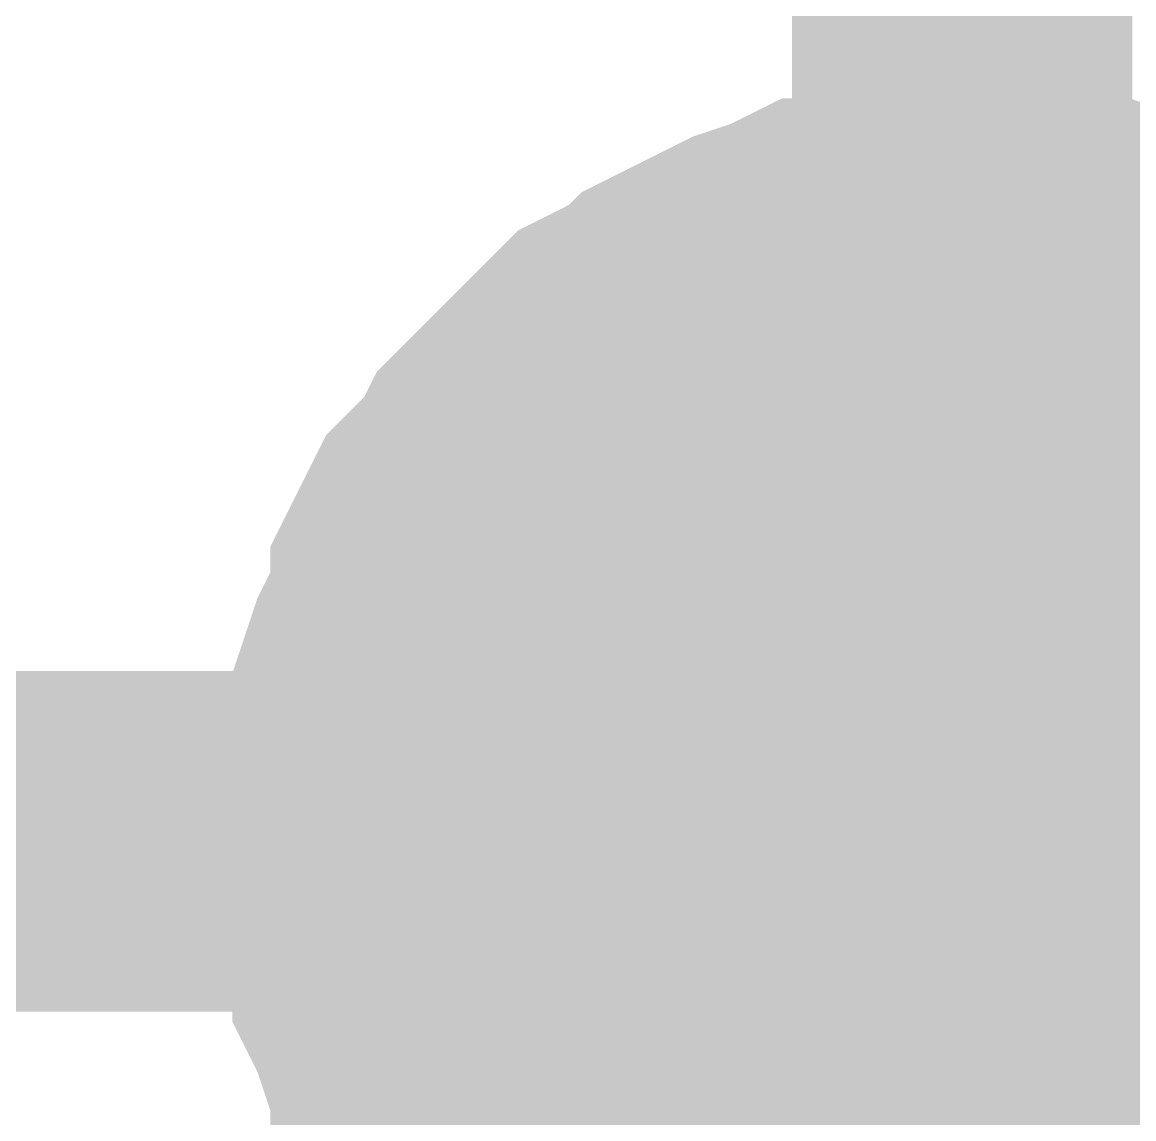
# Model space of a CAD drawing. Header units: millimetres. Extents: x 0 to 800, y 0 to 567.
# Drawn here: x 175.589 to 176.567, y 453.958 to 454.923 of the extents above; entities that cross this region are included whole.
import ezdxf

# ---------------------------------------------------------------- set-up
doc = ezdxf.new("R2010")
doc.units = ezdxf.units.MM
doc.layers.add('Sheet', color=255, linetype='Continuous')

msp = doc.modelspace()

# ---------------------------------------------------------------- linework, layer by layer
at = {"layer": 'Sheet'}
for points, const_width in [([(164.60064, 478.02327), (176.41623, 478.02327), (176.41623, 454.20218), (176.41623, 454.20218)], 0.29972), ([(176.41623, 454.20218), (186.11509, 454.20218), (201.94013, 454.20218), (201.94013, 476.50015)], 0.29972), ([(175.91224, 454.20218), (175.91224, 454.22458), (175.91224, 454.25818), (175.92344, 454.28058), (175.92344, 454.30298), (175.92344, 454.32537), (175.93464, 454.35897), (175.94584, 454.38137), (175.95704, 454.40377), (175.95704, 454.42617), (175.96824, 454.44857), (175.97944, 454.47097), (176.00184, 454.49337), (176.01304, 454.50456), (176.02424, 454.52696), (176.04664, 454.54936), (176.05784, 454.56056), (176.08024, 454.58296), (176.09144, 454.59416), (176.11384, 454.61656), (176.13624, 454.62776), (176.15864, 454.63896), (176.16983, 454.65016), (176.19223, 454.66136), (176.21463, 454.67256), (176.23703, 454.68375), (176.27063, 454.69495), (176.29303, 454.70615), (176.31543, 454.70615), (176.33783, 454.70615), (176.36023, 454.71735), (176.39383, 454.71735), (176.41623, 454.71735)], 0.29972), ([(175.91224, 454.20218), (175.91224, 454.22458), (175.91224, 454.25818), (175.92344, 454.28058), (175.92344, 454.30298), (175.92344, 454.32537), (175.93464, 454.35897), (175.94584, 454.38137), (175.95704, 454.40377), (175.95704, 454.42617), (175.96824, 454.44857), (175.97944, 454.47097), (176.00184, 454.49337), (176.01304, 454.50456), (176.02424, 454.52696), (176.04664, 454.54936), (176.05784, 454.56056), (176.08024, 454.58296), (176.09144, 454.59416), (176.11384, 454.61656), (176.13624, 454.62776), (176.15864, 454.63896), (176.16983, 454.65016), (176.19223, 454.66136), (176.21463, 454.67256), (176.23703, 454.68375), (176.27063, 454.69495), (176.29303, 454.70615), (176.31543, 454.70615), (176.33783, 454.70615), (176.36023, 454.71735), (176.39383, 454.71735), (176.41623, 454.71735)], 0.29972), ([(175.91224, 454.20218), (175.91224, 454.22458), (175.91224, 454.25818), (175.92344, 454.28058), (175.92344, 454.30298), (175.92344, 454.32537), (175.93464, 454.35897), (175.94584, 454.38137), (175.95704, 454.40377), (175.95704, 454.42617), (175.96824, 454.44857), (175.97944, 454.47097), (176.00184, 454.49337), (176.01304, 454.50456), (176.02424, 454.52696), (176.04664, 454.54936), (176.05784, 454.56056), (176.08024, 454.58296), (176.09144, 454.59416), (176.11384, 454.61656), (176.13624, 454.62776), (176.15864, 454.63896), (176.16983, 454.65016), (176.19223, 454.66136), (176.21463, 454.67256), (176.23703, 454.68375), (176.27063, 454.69495), (176.29303, 454.70615), (176.31543, 454.70615), (176.33783, 454.70615), (176.36023, 454.71735), (176.39383, 454.71735), (176.41623, 454.71735)], 0.29972), ([(175.91224, 454.20218), (175.91224, 454.22458), (175.91224, 454.25818), (175.92344, 454.28058), (175.92344, 454.30298), (175.92344, 454.32537), (175.93464, 454.35897), (175.94584, 454.38137), (175.95704, 454.40377), (175.95704, 454.42617), (175.96824, 454.44857), (175.97944, 454.47097), (176.00184, 454.49337), (176.01304, 454.50456), (176.02424, 454.52696), (176.04664, 454.54936), (176.05784, 454.56056), (176.08024, 454.58296), (176.09144, 454.59416), (176.11384, 454.61656), (176.13624, 454.62776), (176.15864, 454.63896), (176.16983, 454.65016), (176.19223, 454.66136), (176.21463, 454.67256), (176.23703, 454.68375), (176.27063, 454.69495), (176.29303, 454.70615), (176.31543, 454.70615), (176.33783, 454.70615), (176.36023, 454.71735), (176.39383, 454.71735), (176.41623, 454.71735)], 0.29972), ([(175.91224, 454.20218), (175.91224, 454.22458), (175.91224, 454.25818), (175.92344, 454.28058), (175.92344, 454.30298), (175.92344, 454.32537), (175.93464, 454.35897), (175.94584, 454.38137), (175.95704, 454.40377), (175.95704, 454.42617), (175.96824, 454.44857), (175.97944, 454.47097), (176.00184, 454.49337), (176.01304, 454.50456), (176.02424, 454.52696), (176.04664, 454.54936), (176.05784, 454.56056), (176.08024, 454.58296), (176.09144, 454.59416), (176.11384, 454.61656), (176.13624, 454.62776), (176.15864, 454.63896), (176.16983, 454.65016), (176.19223, 454.66136), (176.21463, 454.67256), (176.23703, 454.68375), (176.27063, 454.69495), (176.29303, 454.70615), (176.31543, 454.70615), (176.33783, 454.70615), (176.36023, 454.71735), (176.39383, 454.71735), (176.41623, 454.71735)], 0.29972), ([(175.91224, 454.20218), (175.91224, 454.22458), (175.91224, 454.25818), (175.92344, 454.28058), (175.92344, 454.30298), (175.92344, 454.32537), (175.93464, 454.35897), (175.94584, 454.38137), (175.95704, 454.40377), (175.95704, 454.42617), (175.96824, 454.44857), (175.97944, 454.47097), (176.00184, 454.49337), (176.01304, 454.50456), (176.02424, 454.52696), (176.04664, 454.54936), (176.05784, 454.56056), (176.08024, 454.58296), (176.09144, 454.59416), (176.11384, 454.61656), (176.13624, 454.62776), (176.15864, 454.63896), (176.16983, 454.65016), (176.19223, 454.66136), (176.21463, 454.67256), (176.23703, 454.68375), (176.27063, 454.69495), (176.29303, 454.70615), (176.31543, 454.70615), (176.33783, 454.70615), (176.36023, 454.71735), (176.39383, 454.71735), (176.41623, 454.71735)], 0.29972), ([(175.91224, 454.20218), (175.91224, 454.22458), (175.91224, 454.25818), (175.92344, 454.28058), (175.92344, 454.30298), (175.92344, 454.32537), (175.93464, 454.35897), (175.94584, 454.38137), (175.95704, 454.40377), (175.95704, 454.42617), (175.96824, 454.44857), (175.97944, 454.47097), (176.00184, 454.49337), (176.01304, 454.50456), (176.02424, 454.52696), (176.04664, 454.54936), (176.05784, 454.56056), (176.08024, 454.58296), (176.09144, 454.59416), (176.11384, 454.61656), (176.13624, 454.62776), (176.15864, 454.63896), (176.16983, 454.65016), (176.19223, 454.66136), (176.21463, 454.67256), (176.23703, 454.68375), (176.27063, 454.69495), (176.29303, 454.70615), (176.31543, 454.70615), (176.33783, 454.70615), (176.36023, 454.71735), (176.39383, 454.71735), (176.41623, 454.71735)], 0.29972), ([(175.91224, 454.20218), (175.91224, 454.22458), (175.91224, 454.25818), (175.92344, 454.28058), (175.92344, 454.30298), (175.92344, 454.32537), (175.93464, 454.35897), (175.94584, 454.38137), (175.95704, 454.40377), (175.95704, 454.42617), (175.96824, 454.44857), (175.97944, 454.47097), (176.00184, 454.49337), (176.01304, 454.50456), (176.02424, 454.52696), (176.04664, 454.54936), (176.05784, 454.56056), (176.08024, 454.58296), (176.09144, 454.59416), (176.11384, 454.61656), (176.13624, 454.62776), (176.15864, 454.63896), (176.16983, 454.65016), (176.19223, 454.66136), (176.21463, 454.67256), (176.23703, 454.68375), (176.27063, 454.69495), (176.29303, 454.70615), (176.31543, 454.70615), (176.33783, 454.70615), (176.36023, 454.71735), (176.39383, 454.71735), (176.41623, 454.71735)], 0.29972), ([(175.91224, 454.20218), (175.91224, 454.22458), (175.91224, 454.25818), (175.92344, 454.28058), (175.92344, 454.30298), (175.92344, 454.32537), (175.93464, 454.35897), (175.94584, 454.38137), (175.95704, 454.40377), (175.95704, 454.42617), (175.96824, 454.44857), (175.97944, 454.47097), (176.00184, 454.49337), (176.01304, 454.50456), (176.02424, 454.52696), (176.04664, 454.54936), (176.05784, 454.56056), (176.08024, 454.58296), (176.09144, 454.59416), (176.11384, 454.61656), (176.13624, 454.62776), (176.15864, 454.63896), (176.16983, 454.65016), (176.19223, 454.66136), (176.21463, 454.67256), (176.23703, 454.68375), (176.27063, 454.69495), (176.29303, 454.70615), (176.31543, 454.70615), (176.33783, 454.70615), (176.36023, 454.71735), (176.39383, 454.71735), (176.41623, 454.71735)], 0.29972), ([(175.91224, 454.20218), (175.91224, 454.22458), (175.91224, 454.25818), (175.92344, 454.28058), (175.92344, 454.30298), (175.92344, 454.32537), (175.93464, 454.35897), (175.94584, 454.38137), (175.95704, 454.40377), (175.95704, 454.42617), (175.96824, 454.44857), (175.97944, 454.47097), (176.00184, 454.49337), (176.01304, 454.50456), (176.02424, 454.52696), (176.04664, 454.54936), (176.05784, 454.56056), (176.08024, 454.58296), (176.09144, 454.59416), (176.11384, 454.61656), (176.13624, 454.62776), (176.15864, 454.63896), (176.16983, 454.65016), (176.19223, 454.66136), (176.21463, 454.67256), (176.23703, 454.68375), (176.27063, 454.69495), (176.29303, 454.70615), (176.31543, 454.70615), (176.33783, 454.70615), (176.36023, 454.71735), (176.39383, 454.71735), (176.41623, 454.71735)], 0.29972), ([(176.41623, 454.71735), (176.41623, 454.71735)], 0.29972), ([(176.41623, 454.71735), (176.43863, 454.71735), (176.47222, 454.71735), (176.49462, 454.70615), (176.51702, 454.70615), (176.53942, 454.70615), (176.57302, 454.69495), (176.59542, 454.68375), (176.61782, 454.67256), (176.64022, 454.66136), (176.66262, 454.65016), (176.68502, 454.63896), (176.70742, 454.62776), (176.71862, 454.61656)], 0.29972), ([(176.41623, 454.71735), (176.41623, 454.71735)], 0.29972), ([(176.41623, 454.71735), (176.43863, 454.71735), (176.47222, 454.71735), (176.49462, 454.70615), (176.51702, 454.70615), (176.53942, 454.70615), (176.57302, 454.69495), (176.59542, 454.68375), (176.61782, 454.67256), (176.64022, 454.66136), (176.66262, 454.65016), (176.68502, 454.63896), (176.70742, 454.62776), (176.71862, 454.61656)], 0.29972), ([(176.41623, 454.71735), (176.41623, 454.71735)], 0.29972), ([(176.41623, 454.71735), (176.43863, 454.71735), (176.47222, 454.71735), (176.49462, 454.70615), (176.51702, 454.70615), (176.53942, 454.70615), (176.57302, 454.69495), (176.59542, 454.68375), (176.61782, 454.67256), (176.64022, 454.66136), (176.66262, 454.65016), (176.68502, 454.63896), (176.70742, 454.62776), (176.71862, 454.61656)], 0.29972), ([(176.41623, 454.71735), (176.41623, 454.71735)], 0.29972), ([(176.41623, 454.71735), (176.43863, 454.71735), (176.47222, 454.71735), (176.49462, 454.70615), (176.51702, 454.70615), (176.53942, 454.70615), (176.57302, 454.69495), (176.59542, 454.68375), (176.61782, 454.67256), (176.64022, 454.66136), (176.66262, 454.65016), (176.68502, 454.63896), (176.70742, 454.62776), (176.71862, 454.61656)], 0.29972), ([(176.41623, 454.71735), (176.41623, 454.71735)], 0.29972), ([(176.41623, 454.71735), (176.43863, 454.71735), (176.47222, 454.71735), (176.49462, 454.70615), (176.51702, 454.70615), (176.53942, 454.70615), (176.57302, 454.69495), (176.59542, 454.68375), (176.61782, 454.67256), (176.64022, 454.66136), (176.66262, 454.65016), (176.68502, 454.63896), (176.70742, 454.62776), (176.71862, 454.61656)], 0.29972), ([(176.41623, 454.71735), (176.41623, 454.71735)], 0.29972), ([(176.41623, 454.71735), (176.43863, 454.71735), (176.47222, 454.71735), (176.49462, 454.70615), (176.51702, 454.70615), (176.53942, 454.70615), (176.57302, 454.69495), (176.59542, 454.68375), (176.61782, 454.67256), (176.64022, 454.66136), (176.66262, 454.65016), (176.68502, 454.63896), (176.70742, 454.62776), (176.71862, 454.61656)], 0.29972), ([(176.41623, 454.71735), (176.41623, 454.71735)], 0.29972), ([(176.41623, 454.71735), (176.43863, 454.71735), (176.47222, 454.71735), (176.49462, 454.70615), (176.51702, 454.70615), (176.53942, 454.70615), (176.57302, 454.69495), (176.59542, 454.68375), (176.61782, 454.67256), (176.64022, 454.66136), (176.66262, 454.65016), (176.68502, 454.63896), (176.70742, 454.62776), (176.71862, 454.61656)], 0.29972), ([(176.41623, 454.71735), (176.41623, 454.71735)], 0.29972), ([(176.41623, 454.71735), (176.43863, 454.71735), (176.47222, 454.71735), (176.49462, 454.70615), (176.51702, 454.70615), (176.53942, 454.70615), (176.57302, 454.69495), (176.59542, 454.68375), (176.61782, 454.67256), (176.64022, 454.66136), (176.66262, 454.65016), (176.68502, 454.63896), (176.70742, 454.62776), (176.71862, 454.61656)], 0.29972), ([(176.41623, 454.71735), (176.41623, 454.71735)], 0.29972), ([(176.41623, 454.71735), (176.43863, 454.71735), (176.47222, 454.71735), (176.49462, 454.70615), (176.51702, 454.70615), (176.53942, 454.70615), (176.57302, 454.69495), (176.59542, 454.68375), (176.61782, 454.67256), (176.64022, 454.66136), (176.66262, 454.65016), (176.68502, 454.63896), (176.70742, 454.62776), (176.71862, 454.61656)], 0.29972), ([(176.41623, 454.71735), (176.41623, 454.71735)], 0.29972), ([(176.41623, 454.71735), (176.43863, 454.71735), (176.47222, 454.71735), (176.49462, 454.70615), (176.51702, 454.70615), (176.53942, 454.70615), (176.57302, 454.69495), (176.59542, 454.68375), (176.61782, 454.67256), (176.64022, 454.66136), (176.66262, 454.65016), (176.68502, 454.63896), (176.70742, 454.62776), (176.71862, 454.61656)], 0.29972), ([(175.91224, 454.20218), (175.91224, 454.22458), (175.91224, 454.25818), (175.92344, 454.28058), (175.92344, 454.30298), (175.92344, 454.32537), (175.93464, 454.35897), (175.94584, 454.38137), (175.95704, 454.40377), (175.95704, 454.42617), (175.96824, 454.44857), (175.97944, 454.47097), (176.00184, 454.49337), (176.01304, 454.50456), (176.02424, 454.52696), (176.04664, 454.54936), (176.05784, 454.56056), (176.08024, 454.58296), (176.09144, 454.59416), (176.11384, 454.61656), (176.13624, 454.62776), (176.15864, 454.63896), (176.16983, 454.65016), (176.19223, 454.66136), (176.21463, 454.67256), (176.23703, 454.68375), (176.27063, 454.69495), (176.29303, 454.70615), (176.31543, 454.70615), (176.33783, 454.70615), (176.36023, 454.71735), (176.39383, 454.71735), (176.41623, 454.71735)], 0.09906), ([(175.91224, 454.20218), (175.91224, 454.22458), (175.91224, 454.25818), (175.92344, 454.28058), (175.92344, 454.30298), (175.92344, 454.32537), (175.93464, 454.35897), (175.94584, 454.38137), (175.95704, 454.40377), (175.95704, 454.42617), (175.96824, 454.44857), (175.97944, 454.47097), (176.00184, 454.49337), (176.01304, 454.50456), (176.02424, 454.52696), (176.04664, 454.54936), (176.05784, 454.56056), (176.08024, 454.58296), (176.09144, 454.59416), (176.11384, 454.61656), (176.13624, 454.62776), (176.15864, 454.63896), (176.16983, 454.65016), (176.19223, 454.66136), (176.21463, 454.67256), (176.23703, 454.68375), (176.27063, 454.69495), (176.29303, 454.70615), (176.31543, 454.70615), (176.33783, 454.70615), (176.36023, 454.71735), (176.39383, 454.71735), (176.41623, 454.71735)], 0.09906), ([(175.91224, 454.20218), (175.91224, 454.22458), (175.91224, 454.25818), (175.92344, 454.28058), (175.92344, 454.30298), (175.92344, 454.32537), (175.93464, 454.35897), (175.94584, 454.38137), (175.95704, 454.40377), (175.95704, 454.42617), (175.96824, 454.44857), (175.97944, 454.47097), (176.00184, 454.49337), (176.01304, 454.50456), (176.02424, 454.52696), (176.04664, 454.54936), (176.05784, 454.56056), (176.08024, 454.58296), (176.09144, 454.59416), (176.11384, 454.61656), (176.13624, 454.62776), (176.15864, 454.63896), (176.16983, 454.65016), (176.19223, 454.66136), (176.21463, 454.67256), (176.23703, 454.68375), (176.27063, 454.69495), (176.29303, 454.70615), (176.31543, 454.70615), (176.33783, 454.70615), (176.36023, 454.71735), (176.39383, 454.71735), (176.41623, 454.71735)], 0.09906), ([(175.91224, 454.20218), (175.91224, 454.22458), (175.91224, 454.25818), (175.92344, 454.28058), (175.92344, 454.30298), (175.92344, 454.32537), (175.93464, 454.35897), (175.94584, 454.38137), (175.95704, 454.40377), (175.95704, 454.42617), (175.96824, 454.44857), (175.97944, 454.47097), (176.00184, 454.49337), (176.01304, 454.50456), (176.02424, 454.52696), (176.04664, 454.54936), (176.05784, 454.56056), (176.08024, 454.58296), (176.09144, 454.59416), (176.11384, 454.61656), (176.13624, 454.62776), (176.15864, 454.63896), (176.16983, 454.65016), (176.19223, 454.66136), (176.21463, 454.67256), (176.23703, 454.68375), (176.27063, 454.69495), (176.29303, 454.70615), (176.31543, 454.70615), (176.33783, 454.70615), (176.36023, 454.71735), (176.39383, 454.71735), (176.41623, 454.71735)], 0.09906), ([(175.91224, 454.20218), (175.91224, 454.22458), (175.91224, 454.25818), (175.92344, 454.28058), (175.92344, 454.30298), (175.92344, 454.32537), (175.93464, 454.35897), (175.94584, 454.38137), (175.95704, 454.40377), (175.95704, 454.42617), (175.96824, 454.44857), (175.97944, 454.47097), (176.00184, 454.49337), (176.01304, 454.50456), (176.02424, 454.52696), (176.04664, 454.54936), (176.05784, 454.56056), (176.08024, 454.58296), (176.09144, 454.59416), (176.11384, 454.61656), (176.13624, 454.62776), (176.15864, 454.63896), (176.16983, 454.65016), (176.19223, 454.66136), (176.21463, 454.67256), (176.23703, 454.68375), (176.27063, 454.69495), (176.29303, 454.70615), (176.31543, 454.70615), (176.33783, 454.70615), (176.36023, 454.71735), (176.39383, 454.71735), (176.41623, 454.71735)], 0.09906), ([(175.91224, 454.20218), (175.91224, 454.22458), (175.91224, 454.25818), (175.92344, 454.28058), (175.92344, 454.30298), (175.92344, 454.32537), (175.93464, 454.35897), (175.94584, 454.38137), (175.95704, 454.40377), (175.95704, 454.42617), (175.96824, 454.44857), (175.97944, 454.47097), (176.00184, 454.49337), (176.01304, 454.50456), (176.02424, 454.52696), (176.04664, 454.54936), (176.05784, 454.56056), (176.08024, 454.58296), (176.09144, 454.59416), (176.11384, 454.61656), (176.13624, 454.62776), (176.15864, 454.63896), (176.16983, 454.65016), (176.19223, 454.66136), (176.21463, 454.67256), (176.23703, 454.68375), (176.27063, 454.69495), (176.29303, 454.70615), (176.31543, 454.70615), (176.33783, 454.70615), (176.36023, 454.71735), (176.39383, 454.71735), (176.41623, 454.71735)], 0.09906), ([(175.91224, 454.20218), (175.91224, 454.22458), (175.91224, 454.25818), (175.92344, 454.28058), (175.92344, 454.30298), (175.92344, 454.32537), (175.93464, 454.35897), (175.94584, 454.38137), (175.95704, 454.40377), (175.95704, 454.42617), (175.96824, 454.44857), (175.97944, 454.47097), (176.00184, 454.49337), (176.01304, 454.50456), (176.02424, 454.52696), (176.04664, 454.54936), (176.05784, 454.56056), (176.08024, 454.58296), (176.09144, 454.59416), (176.11384, 454.61656), (176.13624, 454.62776), (176.15864, 454.63896), (176.16983, 454.65016), (176.19223, 454.66136), (176.21463, 454.67256), (176.23703, 454.68375), (176.27063, 454.69495), (176.29303, 454.70615), (176.31543, 454.70615), (176.33783, 454.70615), (176.36023, 454.71735), (176.39383, 454.71735), (176.41623, 454.71735)], 0.09906), ([(175.91224, 454.20218), (175.91224, 454.22458), (175.91224, 454.25818), (175.92344, 454.28058), (175.92344, 454.30298), (175.92344, 454.32537), (175.93464, 454.35897), (175.94584, 454.38137), (175.95704, 454.40377), (175.95704, 454.42617), (175.96824, 454.44857), (175.97944, 454.47097), (176.00184, 454.49337), (176.01304, 454.50456), (176.02424, 454.52696), (176.04664, 454.54936), (176.05784, 454.56056), (176.08024, 454.58296), (176.09144, 454.59416), (176.11384, 454.61656), (176.13624, 454.62776), (176.15864, 454.63896), (176.16983, 454.65016), (176.19223, 454.66136), (176.21463, 454.67256), (176.23703, 454.68375), (176.27063, 454.69495), (176.29303, 454.70615), (176.31543, 454.70615), (176.33783, 454.70615), (176.36023, 454.71735), (176.39383, 454.71735), (176.41623, 454.71735)], 0.09906), ([(175.91224, 454.20218), (175.91224, 454.22458), (175.91224, 454.25818), (175.92344, 454.28058), (175.92344, 454.30298), (175.92344, 454.32537), (175.93464, 454.35897), (175.94584, 454.38137), (175.95704, 454.40377), (175.95704, 454.42617), (175.96824, 454.44857), (175.97944, 454.47097), (176.00184, 454.49337), (176.01304, 454.50456), (176.02424, 454.52696), (176.04664, 454.54936), (176.05784, 454.56056), (176.08024, 454.58296), (176.09144, 454.59416), (176.11384, 454.61656), (176.13624, 454.62776), (176.15864, 454.63896), (176.16983, 454.65016), (176.19223, 454.66136), (176.21463, 454.67256), (176.23703, 454.68375), (176.27063, 454.69495), (176.29303, 454.70615), (176.31543, 454.70615), (176.33783, 454.70615), (176.36023, 454.71735), (176.39383, 454.71735), (176.41623, 454.71735)], 0.09906), ([(175.91224, 454.20218), (175.91224, 454.22458), (175.91224, 454.25818), (175.92344, 454.28058), (175.92344, 454.30298), (175.92344, 454.32537), (175.93464, 454.35897), (175.94584, 454.38137), (175.95704, 454.40377), (175.95704, 454.42617), (175.96824, 454.44857), (175.97944, 454.47097), (176.00184, 454.49337), (176.01304, 454.50456), (176.02424, 454.52696), (176.04664, 454.54936), (176.05784, 454.56056), (176.08024, 454.58296), (176.09144, 454.59416), (176.11384, 454.61656), (176.13624, 454.62776), (176.15864, 454.63896), (176.16983, 454.65016), (176.19223, 454.66136), (176.21463, 454.67256), (176.23703, 454.68375), (176.27063, 454.69495), (176.29303, 454.70615), (176.31543, 454.70615), (176.33783, 454.70615), (176.36023, 454.71735), (176.39383, 454.71735), (176.41623, 454.71735)], 0.09906), ([(176.41623, 454.71735), (176.41623, 454.71735)], 0.09906), ([(176.41623, 454.71735), (176.43863, 454.71735), (176.47222, 454.71735), (176.49462, 454.70615), (176.51702, 454.70615), (176.53942, 454.70615), (176.57302, 454.69495), (176.59542, 454.68375), (176.61782, 454.67256)], 0.09906), ([(176.41623, 454.71735), (176.41623, 454.71735)], 0.09906), ([(176.41623, 454.71735), (176.43863, 454.71735), (176.47222, 454.71735), (176.49462, 454.70615), (176.51702, 454.70615), (176.53942, 454.70615), (176.57302, 454.69495), (176.59542, 454.68375), (176.61782, 454.67256)], 0.09906), ([(176.41623, 454.71735), (176.41623, 454.71735)], 0.09906), ([(176.41623, 454.71735), (176.43863, 454.71735), (176.47222, 454.71735), (176.49462, 454.70615), (176.51702, 454.70615), (176.53942, 454.70615), (176.57302, 454.69495), (176.59542, 454.68375), (176.61782, 454.67256)], 0.09906), ([(176.41623, 454.71735), (176.41623, 454.71735)], 0.09906), ([(176.41623, 454.71735), (176.43863, 454.71735), (176.47222, 454.71735), (176.49462, 454.70615), (176.51702, 454.70615), (176.53942, 454.70615), (176.57302, 454.69495), (176.59542, 454.68375), (176.61782, 454.67256)], 0.09906), ([(176.41623, 454.71735), (176.41623, 454.71735)], 0.09906), ([(176.41623, 454.71735), (176.43863, 454.71735), (176.47222, 454.71735), (176.49462, 454.70615), (176.51702, 454.70615), (176.53942, 454.70615), (176.57302, 454.69495), (176.59542, 454.68375), (176.61782, 454.67256)], 0.09906), ([(176.41623, 454.71735), (176.41623, 454.71735)], 0.09906), ([(176.41623, 454.71735), (176.43863, 454.71735), (176.47222, 454.71735), (176.49462, 454.70615), (176.51702, 454.70615), (176.53942, 454.70615), (176.57302, 454.69495), (176.59542, 454.68375), (176.61782, 454.67256)], 0.09906), ([(176.41623, 454.71735), (176.41623, 454.71735)], 0.09906), ([(176.41623, 454.71735), (176.43863, 454.71735), (176.47222, 454.71735), (176.49462, 454.70615), (176.51702, 454.70615), (176.53942, 454.70615), (176.57302, 454.69495), (176.59542, 454.68375), (176.61782, 454.67256)], 0.09906), ([(176.41623, 454.71735), (176.41623, 454.71735)], 0.09906), ([(176.41623, 454.71735), (176.43863, 454.71735), (176.47222, 454.71735), (176.49462, 454.70615), (176.51702, 454.70615), (176.53942, 454.70615), (176.57302, 454.69495), (176.59542, 454.68375), (176.61782, 454.67256)], 0.09906), ([(176.41623, 454.71735), (176.41623, 454.71735)], 0.09906), ([(176.41623, 454.71735), (176.43863, 454.71735), (176.47222, 454.71735), (176.49462, 454.70615), (176.51702, 454.70615), (176.53942, 454.70615), (176.57302, 454.69495), (176.59542, 454.68375), (176.61782, 454.67256)], 0.09906), ([(176.41623, 454.71735), (176.41623, 454.71735)], 0.09906), ([(176.41623, 454.71735), (176.43863, 454.71735), (176.47222, 454.71735), (176.49462, 454.70615), (176.51702, 454.70615), (176.53942, 454.70615), (176.57302, 454.69495), (176.59542, 454.68375), (176.61782, 454.67256)], 0.09906), ([(167.96052, 454.12379), (167.96052, 454.20218), (176.41623, 454.20218)], 0.29972), ([(176.11384, 453.799), (176.09144, 453.8102), (176.08024, 453.8326), (176.05784, 453.8438), (176.04664, 453.8662), (176.02424, 453.8774), (176.01304, 453.8998), (176.00184, 453.9222), (175.97944, 453.9446), (175.96824, 453.95579), (175.95704, 453.97819), (175.95704, 454.00059), (175.94584, 454.02299), (175.93464, 454.05659), (175.92344, 454.07899), (175.92344, 454.10139), (175.92344, 454.12379), (175.91224, 454.14618), (175.91224, 454.17978), (175.91224, 454.20218)], 0.29972), ([(175.91224, 454.20218), (175.91224, 454.20218)], 0.29972), ([(176.11384, 453.799), (176.09144, 453.8102), (176.08024, 453.8326), (176.05784, 453.8438), (176.04664, 453.8662), (176.02424, 453.8774), (176.01304, 453.8998), (176.00184, 453.9222), (175.97944, 453.9446), (175.96824, 453.95579), (175.95704, 453.97819), (175.95704, 454.00059), (175.94584, 454.02299), (175.93464, 454.05659), (175.92344, 454.07899), (175.92344, 454.10139), (175.92344, 454.12379), (175.91224, 454.14618), (175.91224, 454.17978), (175.91224, 454.20218)], 0.29972), ([(175.91224, 454.20218), (175.91224, 454.20218)], 0.29972), ([(176.11384, 453.799), (176.09144, 453.8102), (176.08024, 453.8326), (176.05784, 453.8438), (176.04664, 453.8662), (176.02424, 453.8774), (176.01304, 453.8998), (176.00184, 453.9222), (175.97944, 453.9446), (175.96824, 453.95579), (175.95704, 453.97819), (175.95704, 454.00059), (175.94584, 454.02299), (175.93464, 454.05659), (175.92344, 454.07899), (175.92344, 454.10139), (175.92344, 454.12379), (175.91224, 454.14618), (175.91224, 454.17978), (175.91224, 454.20218)], 0.29972), ([(175.91224, 454.20218), (175.91224, 454.20218)], 0.29972), ([(176.11384, 453.799), (176.09144, 453.8102), (176.08024, 453.8326), (176.05784, 453.8438), (176.04664, 453.8662), (176.02424, 453.8774), (176.01304, 453.8998), (176.00184, 453.9222), (175.97944, 453.9446), (175.96824, 453.95579), (175.95704, 453.97819), (175.95704, 454.00059), (175.94584, 454.02299), (175.93464, 454.05659), (175.92344, 454.07899), (175.92344, 454.10139), (175.92344, 454.12379), (175.91224, 454.14618), (175.91224, 454.17978), (175.91224, 454.20218)], 0.29972), ([(175.91224, 454.20218), (175.91224, 454.20218)], 0.29972), ([(176.11384, 453.799), (176.09144, 453.8102), (176.08024, 453.8326), (176.05784, 453.8438), (176.04664, 453.8662), (176.02424, 453.8774), (176.01304, 453.8998), (176.00184, 453.9222), (175.97944, 453.9446), (175.96824, 453.95579), (175.95704, 453.97819), (175.95704, 454.00059), (175.94584, 454.02299), (175.93464, 454.05659), (175.92344, 454.07899), (175.92344, 454.10139), (175.92344, 454.12379), (175.91224, 454.14618), (175.91224, 454.17978), (175.91224, 454.20218)], 0.29972), ([(175.91224, 454.20218), (175.91224, 454.20218)], 0.29972), ([(176.11384, 453.799), (176.09144, 453.8102), (176.08024, 453.8326), (176.05784, 453.8438), (176.04664, 453.8662), (176.02424, 453.8774), (176.01304, 453.8998), (176.00184, 453.9222), (175.97944, 453.9446), (175.96824, 453.95579), (175.95704, 453.97819), (175.95704, 454.00059), (175.94584, 454.02299), (175.93464, 454.05659), (175.92344, 454.07899), (175.92344, 454.10139), (175.92344, 454.12379), (175.91224, 454.14618), (175.91224, 454.17978), (175.91224, 454.20218)], 0.29972), ([(175.91224, 454.20218), (175.91224, 454.20218)], 0.29972), ([(176.11384, 453.799), (176.09144, 453.8102), (176.08024, 453.8326), (176.05784, 453.8438), (176.04664, 453.8662), (176.02424, 453.8774), (176.01304, 453.8998), (176.00184, 453.9222), (175.97944, 453.9446), (175.96824, 453.95579), (175.95704, 453.97819), (175.95704, 454.00059), (175.94584, 454.02299), (175.93464, 454.05659), (175.92344, 454.07899), (175.92344, 454.10139), (175.92344, 454.12379), (175.91224, 454.14618), (175.91224, 454.17978), (175.91224, 454.20218)], 0.29972), ([(175.91224, 454.20218), (175.91224, 454.20218)], 0.29972), ([(176.11384, 453.799), (176.09144, 453.8102), (176.08024, 453.8326), (176.05784, 453.8438), (176.04664, 453.8662), (176.02424, 453.8774), (176.01304, 453.8998), (176.00184, 453.9222), (175.97944, 453.9446), (175.96824, 453.95579), (175.95704, 453.97819), (175.95704, 454.00059), (175.94584, 454.02299), (175.93464, 454.05659), (175.92344, 454.07899), (175.92344, 454.10139), (175.92344, 454.12379), (175.91224, 454.14618), (175.91224, 454.17978), (175.91224, 454.20218)], 0.29972), ([(175.91224, 454.20218), (175.91224, 454.20218)], 0.29972), ([(176.11384, 453.799), (176.09144, 453.8102), (176.08024, 453.8326), (176.05784, 453.8438), (176.04664, 453.8662), (176.02424, 453.8774), (176.01304, 453.8998), (176.00184, 453.9222), (175.97944, 453.9446), (175.96824, 453.95579), (175.95704, 453.97819), (175.95704, 454.00059), (175.94584, 454.02299), (175.93464, 454.05659), (175.92344, 454.07899), (175.92344, 454.10139), (175.92344, 454.12379), (175.91224, 454.14618), (175.91224, 454.17978), (175.91224, 454.20218)], 0.29972), ([(175.91224, 454.20218), (175.91224, 454.20218)], 0.29972), ([(176.11384, 453.799), (176.09144, 453.8102), (176.08024, 453.8326), (176.05784, 453.8438), (176.04664, 453.8662), (176.02424, 453.8774), (176.01304, 453.8998), (176.00184, 453.9222), (175.97944, 453.9446), (175.96824, 453.95579), (175.95704, 453.97819), (175.95704, 454.00059), (175.94584, 454.02299), (175.93464, 454.05659), (175.92344, 454.07899), (175.92344, 454.10139), (175.92344, 454.12379), (175.91224, 454.14618), (175.91224, 454.17978), (175.91224, 454.20218)], 0.29972), ([(175.91224, 454.20218), (175.91224, 454.20218)], 0.29972), ([(176.41623, 451.41353), (176.41623, 454.20218)], 0.29972), ([(176.01304, 453.8998), (176.00184, 453.9222), (175.97944, 453.9446), (175.96824, 453.95579), (175.95704, 453.97819), (175.95704, 454.00059), (175.94584, 454.02299), (175.93464, 454.05659), (175.92344, 454.07899), (175.92344, 454.10139), (175.92344, 454.12379), (175.91224, 454.14618), (175.91224, 454.17978), (175.91224, 454.20218)], 0.09906), ([(175.91224, 454.20218), (175.91224, 454.20218)], 0.09906), ([(176.01304, 453.8998), (176.00184, 453.9222), (175.97944, 453.9446), (175.96824, 453.95579), (175.95704, 453.97819), (175.95704, 454.00059), (175.94584, 454.02299), (175.93464, 454.05659), (175.92344, 454.07899), (175.92344, 454.10139), (175.92344, 454.12379), (175.91224, 454.14618), (175.91224, 454.17978), (175.91224, 454.20218)], 0.09906), ([(175.91224, 454.20218), (175.91224, 454.20218)], 0.09906), ([(176.01304, 453.8998), (176.00184, 453.9222), (175.97944, 453.9446), (175.96824, 453.95579), (175.95704, 453.97819), (175.95704, 454.00059), (175.94584, 454.02299), (175.93464, 454.05659), (175.92344, 454.07899), (175.92344, 454.10139), (175.92344, 454.12379), (175.91224, 454.14618), (175.91224, 454.17978), (175.91224, 454.20218)], 0.09906), ([(175.91224, 454.20218), (175.91224, 454.20218)], 0.09906), ([(176.01304, 453.8998), (176.00184, 453.9222), (175.97944, 453.9446), (175.96824, 453.95579), (175.95704, 453.97819), (175.95704, 454.00059), (175.94584, 454.02299), (175.93464, 454.05659), (175.92344, 454.07899), (175.92344, 454.10139), (175.92344, 454.12379), (175.91224, 454.14618), (175.91224, 454.17978), (175.91224, 454.20218)], 0.09906), ([(175.91224, 454.20218), (175.91224, 454.20218)], 0.09906), ([(176.01304, 453.8998), (176.00184, 453.9222), (175.97944, 453.9446), (175.96824, 453.95579), (175.95704, 453.97819), (175.95704, 454.00059), (175.94584, 454.02299), (175.93464, 454.05659), (175.92344, 454.07899), (175.92344, 454.10139), (175.92344, 454.12379), (175.91224, 454.14618), (175.91224, 454.17978), (175.91224, 454.20218)], 0.09906), ([(175.91224, 454.20218), (175.91224, 454.20218)], 0.09906), ([(176.01304, 453.8998), (176.00184, 453.9222), (175.97944, 453.9446), (175.96824, 453.95579), (175.95704, 453.97819), (175.95704, 454.00059), (175.94584, 454.02299), (175.93464, 454.05659), (175.92344, 454.07899), (175.92344, 454.10139), (175.92344, 454.12379), (175.91224, 454.14618), (175.91224, 454.17978), (175.91224, 454.20218)], 0.09906), ([(175.91224, 454.20218), (175.91224, 454.20218)], 0.09906), ([(176.01304, 453.8998), (176.00184, 453.9222), (175.97944, 453.9446), (175.96824, 453.95579), (175.95704, 453.97819), (175.95704, 454.00059), (175.94584, 454.02299), (175.93464, 454.05659), (175.92344, 454.07899), (175.92344, 454.10139), (175.92344, 454.12379), (175.91224, 454.14618), (175.91224, 454.17978), (175.91224, 454.20218)], 0.09906), ([(175.91224, 454.20218), (175.91224, 454.20218)], 0.09906), ([(176.01304, 453.8998), (176.00184, 453.9222), (175.97944, 453.9446), (175.96824, 453.95579), (175.95704, 453.97819), (175.95704, 454.00059), (175.94584, 454.02299), (175.93464, 454.05659), (175.92344, 454.07899), (175.92344, 454.10139), (175.92344, 454.12379), (175.91224, 454.14618), (175.91224, 454.17978), (175.91224, 454.20218)], 0.09906), ([(175.91224, 454.20218), (175.91224, 454.20218)], 0.09906), ([(176.01304, 453.8998), (176.00184, 453.9222), (175.97944, 453.9446), (175.96824, 453.95579), (175.95704, 453.97819), (175.95704, 454.00059), (175.94584, 454.02299), (175.93464, 454.05659), (175.92344, 454.07899), (175.92344, 454.10139), (175.92344, 454.12379), (175.91224, 454.14618), (175.91224, 454.17978), (175.91224, 454.20218)], 0.09906), ([(175.91224, 454.20218), (175.91224, 454.20218)], 0.09906), ([(176.01304, 453.8998), (176.00184, 453.9222), (175.97944, 453.9446), (175.96824, 453.95579), (175.95704, 453.97819), (175.95704, 454.00059), (175.94584, 454.02299), (175.93464, 454.05659), (175.92344, 454.07899), (175.92344, 454.10139), (175.92344, 454.12379), (175.91224, 454.14618), (175.91224, 454.17978), (175.91224, 454.20218)], 0.09906), ([(175.91224, 454.20218), (175.91224, 454.20218)], 0.09906)]:
    msp.add_lwpolyline(points, dxfattribs=dict(at, const_width=const_width))
at = {"layer": 'Sheet', "const_width": 0.508}
for points in [[(176.16005, 454.21529, 1), (176.66805, 454.21529, 1)], [(176.16005, 454.21436, 1), (176.66805, 454.21436, 1)]]:
    msp.add_lwpolyline(points, format="xyb", close=True, dxfattribs=at)

doc.saveas('drawing.dxf')
